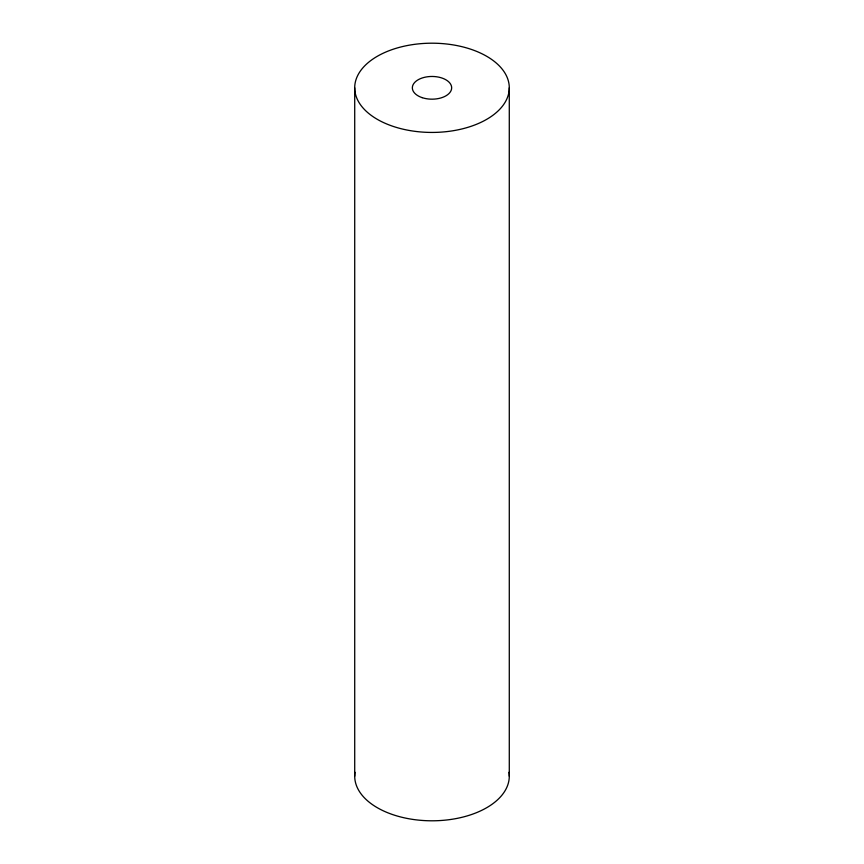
<?xml version="1.0" encoding="UTF-8"?>
<svg xmlns="http://www.w3.org/2000/svg" width="864" height="864" viewBox="0 0 864 864"><rect width="100%" height="100%" fill="white"/><g stroke="black" fill="none" stroke-linecap="round" stroke-linejoin="round"><path stroke-width="1.3" d="M509.285 87.815A77.285 44.615 0 0 1 393.358 126.457A77.285 44.615 0 0 1 393.358 49.172A77.285 44.615 0 0 1 509.285 87.815L509.285 776.185M354.715 87.815L354.715 776.185M508.993 772.308A77.285 44.615 0 0 1 432 820.8A77.285 44.615 0 0 1 355.007 772.308M422.161 97.654A19.667 11.362 0 0 0 451.667 87.815A19.667 11.362 0 0 0 422.161 77.987A19.667 11.362 0 0 0 422.161 97.654"/></g></svg>
